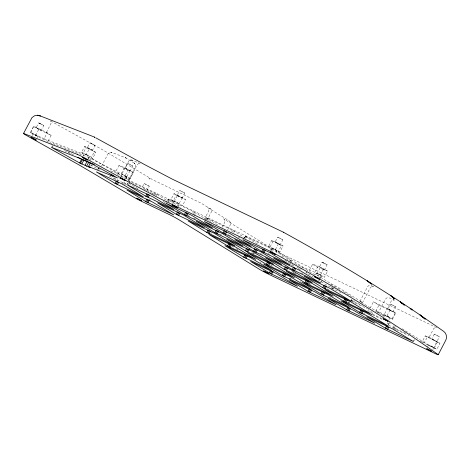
<?xml version="1.0" encoding="UTF-8"?>
<svg xmlns="http://www.w3.org/2000/svg" width="470" height="470" viewBox="0 0 470 470"><rect width="100%" height="100%" fill="white"/><g stroke="black" fill="none" stroke-linecap="round" stroke-linejoin="round"><path stroke-width="0.35" stroke-dasharray="2.35 1.76" d="M132.346 160.628L132.558 160.905L132.364 160.552M132.775 165.998L127.67 163.319L125.138 168.184L127.535 169.605L130.249 170.851L132.775 165.998L127.681 163.36M282.787 239.806L277.688 237.127L275.15 241.991L278.334 243.818L280.267 244.659L282.787 239.806L277.694 237.168L278.14 237.473M43.78 125.455L38.681 122.776L36.143 127.646L38.54 129.062L41.254 130.313L43.78 125.455L38.687 122.817M95.034 145.436L89.935 142.763L87.397 147.627L89.794 149.049L92.514 150.294L95.034 145.436L89.929 142.763M146.728 191.067L149.254 186.185L147.01 184.869L144.149 183.529L141.611 188.4M184.81 193.064L179.716 190.391L177.172 195.256L179.963 196.877L182.29 197.923L184.81 193.064L179.734 190.444M327.102 264.774L322.009 262.096L319.471 266.96L321.868 268.382L324.582 269.627L327.102 264.774L322.015 262.131M395.628 306.775L390.529 304.102L387.991 308.966L390.388 310.388L393.108 311.634L395.628 306.775L390.535 304.137M434.286 334.094L431.748 338.958L434.145 340.38L436.865 341.625L439.397 336.749L434.286 334.094L439.385 336.737M30.55 132.299L33.711 126.219L47.235 132.722L44.074 138.803L30.55 132.299L30.597 132.693L35.579 135.454L51.782 143.52M30.597 132.693L33.711 126.219M32.025 135.548L32.976 133.727L38.094 136.394L32.976 133.727M35.579 135.454L38.746 129.373L51.113 135.325L47.946 141.405M46.401 132.481L51.054 123.398L51.095 122.177L50.355 120.819M51.583 147.351L52.534 145.524M52.011 147.727L52.963 145.906M84.788 146.129L85.987 147.815L82.82 153.896L81.621 152.209L84.788 146.129L94.681 151.211L95.674 152.615L92.508 158.696C104.569 166.38 117.853 171.562 130.237 178.535L133.404 172.455L124.421 167.526L118.969 165.446L115.808 171.526M82.967 156.14L84.23 153.708L89.347 156.375L84.23 153.708M81.621 152.209L86.362 154.46L89.529 148.379M88.483 158.795L89.118 157.579L91.303 158.643L118.939 173.865L118.311 175.081M89.788 159.518L90.422 158.302M92.508 158.696L91.515 157.291L94.681 151.211M90.358 160.47L91.303 158.643M90.71 166.268L91.656 164.441M97.701 169.476L98.33 168.26L99.552 168.842M97.842 169.394L98.477 168.178M101.526 166.28L108.135 153.59L110.056 152.157L111.343 152.215L125.461 157.72L134.702 163.395M117.43 174.74L118.064 173.524L118.939 173.865M118.74 175.463L119.374 174.247L118.064 173.524M121.254 173.606L124.421 167.526M121.848 176.743L120.796 176.068L128.927 160.775L131.312 160.035L139.496 163.184M120.796 176.068L121.971 174.264L127.088 176.932L121.971 174.264M121.049 176.133L128.968 179.217A6.862 0.347 27.5 0 0 126.224 177.266L124.691 176.42L127.858 170.34L133.404 172.455M122.253 184.052L123.833 181.015M126.959 176.532L130.119 170.451M123.639 184.105L124.908 181.673M124.544 185.292L126.442 181.643M127.887 181.449L135.483 166.856L135.748 165.058L135.207 163.889M129.602 179.376L137.199 164.782L138.521 163.542L139.719 163.307M127.405 184.111L128.04 182.895M127.546 184.029L128.181 182.812M128.304 185.297L129.256 183.47M154.172 194.427L154.806 193.211L128.986 181.067L130.854 182.219M155.247 195.091L155.881 193.875L154.806 193.211M156.463 195.673L157.097 194.457L155.881 193.875M166.21 202.435L167.796 199.398L193.47 211.623L208.827 220.912M168.237 201.278L168.865 200.061L167.796 199.398M174.012 193.646L177.337 195.696L174.17 201.777L170.845 199.732L174.012 193.646L185.597 199.627L182.43 205.707L268.441 246.668L270.097 246.873L279.885 252.055L283.052 245.975L273.264 240.793L271.607 240.587L268.441 246.668M170.845 199.732L173.395 200.719L176.555 194.639M172.743 203.768C172.208 198.839 182.325 203.886 177.854 206.442M182.43 205.707L179.105 203.663L182.272 197.582M192.835 212.839L193.47 211.623M193.593 214.109L194.545 212.287M194.175 215.906L195.761 212.863M204.344 219.349L208.639 211.101L208.715 208.721L208.903 209.303M204.873 220.847L206.453 217.81L232.133 230.036L246.245 238.554M206.9 219.684L207.529 218.468L206.453 217.81M206.994 220.448L211.518 211.618L211.559 210.401L210.977 209.197M210.807 233.807L211.441 232.591M222.01 227.38C222.768 224.948 226.663 221.57 224.025 219.008L223.761 218.861L273.375 249.423L281.647 253.953L436.56 327.59L435.343 327.549L433.781 328.46L429.004 337.484M227.592 229.736C229.636 227.245 232.527 221.905 228.079 220.189L207.746 207.658L208.733 208.768M231.499 231.252L232.133 230.036M232.574 231.91L233.202 230.694M233.79 232.491L234.424 231.275M243.395 239.342L244.976 236.298L246.192 236.88L245.557 238.096M243.536 239.259L245.117 236.216L270.791 248.448L291.752 261.179L290.807 263.006M270.097 246.873L273.264 240.793M270.162 249.664L270.791 248.448M270.72 250.504L271.983 248.072L274.509 249.229L277.1 250.739L275.825 253.177M270.92 250.933L271.866 249.106M271.501 252.725L273.088 249.688M275.449 249.523L278.616 243.442M309.401 270.379L312.568 264.299L318.102 265.997L327.59 271.102L324.429 277.183C316.827 272.277 307.968 270.274 300.307 265.456L278.199 251.844L281.365 245.763L283.052 245.975M289.855 264.827L290.489 263.611M289.314 279.867L290.26 278.046M299.408 270.203L300.353 268.382M301.429 269.04L302.38 267.219L294.061 263.106M314.935 272.077L318.102 265.997M315.352 274.868L316.304 273.041L321.421 275.708L316.304 273.041M360.108 301.435L362.593 302.498L338.753 287.775L331.344 283.88L316.516 274.762L319.682 268.681L327.59 271.102M320.511 274.885L323.677 268.805M320.863 281.806L321.498 280.59M320.364 282.94L321.315 281.113M331.309 288.368L331.943 287.152M332.525 288.944L333.16 287.728M351.196 300.442L351.83 299.226M350.761 301.822L352.03 299.39M352.471 301.264L353.105 300.048M353.687 301.846L354.321 300.63M359.944 301.405L367.54 286.806C368.762 284.444 371.541 285.56 373.286 286.553L371.506 286.665L370.19 287.904L362.593 302.498M367.728 311.205L368.674 309.377M392.497 319.201L387.01 315.828L370.284 307.862L373.45 301.781L395.305 312.568L395.658 313.12L392.497 319.201L375.771 311.24L378.938 305.159L373.45 301.781M368.169 313.079L369.749 310.041M369.385 313.66L370.648 311.228M371.141 312.762L371.776 311.545M371.723 314.553L372.675 312.732M377.856 313.654L385.453 299.061C387.668 295.759 391.522 299.184 394.13 300.06L392.938 299.989L391.375 300.906L383.438 316.005L382.574 315.652M383.878 316.874L384.824 315.047L389.941 317.714L384.824 315.047M387.01 315.828L390.176 309.748M387.151 323.965L387.785 322.749M388.232 324.629L389.184 322.808M388.055 325.152L389.319 322.72M392.139 318.648L395.305 312.568M393.09 327.619L394.353 325.187M394.166 328.277L395.429 325.845M394.747 330.075L396.328 327.038M413.594 341.044L414.229 339.828M413.735 340.962L414.364 339.745M420.104 341.009L422.089 341.954L425.25 335.874L426.308 336.373A6.862 0.347 27.5 0 0 428.011 336.714L427.6 336.467L424.439 342.548L436.853 349.369L440.014 343.288L427.6 336.467M427.635 346.866C427.342 343.106 436.113 347.459 432.747 349.539M422.089 341.954L433.599 347.988L436.765 341.907L440.014 343.288M434.392 347.765L437.558 341.684M37.453 137.61L38.094 136.394M88.072 158.813L89.347 156.375M125.813 179.37L127.088 176.932M320.146 278.146L321.421 275.708M388.984 319.541L389.941 317.714M179.076 204.009L174.012 201.336M433.698 347.706L428.587 345.039M131.283 160.035L130.437 160.023L131.582 160.1L131.024 160.023M149.213 186.208L144.143 183.529M278.199 251.844L279.885 252.055M139.514 163.302L140.107 163.39M36.143 127.646L41.254 130.313M87.397 147.627L92.514 150.294M125.138 168.184L130.249 170.851M177.172 195.256L182.29 197.923M275.15 241.991L280.267 244.659M319.471 266.96L324.582 269.627M387.991 308.966L393.108 311.634M431.771 339.005L436.865 341.625M277.053 250.745L271.983 248.072M316.516 274.762L324.429 277.183M111.842 152.415L111.278 152.215L111.842 152.427M143.591 188.723L146.006 189.892A6.862 0.347 27.5 0 0 149.055 191.631M152.151 193.499L154.119 194.228A6.862 0.347 27.5 0 1 151.634 192.988M148.984 199.58L150.952 200.308M124.691 176.42L130.237 178.535M47.235 132.722L47.041 132.646A6.862 0.347 27.5 0 0 49.785 134.59L51.113 135.325M85.987 147.815L86.603 148.056A6.862 0.347 27.5 0 1 94.77 152.116L95.674 152.615M44.074 138.803L82.82 153.896M89.118 157.579L53.48 143.703L55.812 145.124M110.72 170.874L119.374 174.247M433.599 347.988L436.853 349.369M177.337 195.696L185.597 199.627M271.607 240.587L272.488 241.004A6.862 0.347 27.5 0 1 280.931 245.499L281.365 245.763M174.17 201.777L123.498 177.625M168.865 200.061L167.649 199.48L180.721 207.523M207.529 218.468L206.312 217.892L218.139 225.171M118.223 177.584L119.539 178.212M291.752 261.179L287.005 259.07M281.742 256.561L283.058 257.19M290.113 261.226L293.403 262.795M302.38 267.219L316.31 275.626M126.542 184.446L119.298 180.997L113.893 177.836M378.938 305.159L395.658 313.12M187.706 215.366L191.002 216.934M193.634 218.186L195.608 219.126M228.344 234.718L230.318 235.658M267.665 253.442L270.955 255.004M297.111 267.459L301.064 269.345M291.177 265.315L293.151 266.255M330.498 284.039L340.333 289.737M307.215 273.099L305.999 272.518L313.466 277.118M219.537 234.101L221.511 235.041M260.174 253.453L263.464 255.022M300.812 272.806L302.786 273.746M334.205 288.709L326.967 285.261L318.443 280.185M331.597 288.139L342.789 293.468M251.573 252.936L254.863 254.505M293.527 272.917L295.501 273.857M326.926 288.821L328.9 289.761M350.444 300.019L362.294 305.664M351.56 301.229L367.358 308.749M308.226 283.492L310.2 284.432M347.547 302.222L350.837 303.785M372.381 314.048L381.599 318.437M372.628 314.841L381.846 319.23M389.089 322.679L390.406 323.307M289.397 278.111L291.353 279.039M329.294 297.111L330.61 297.733M363.351 313.326L365.325 314.265M405.399 333.348L388.426 325.117M392.99 328.095L408.859 335.656M114.991 179.282L108.588 175.563M115.156 179.358L115.884 179.716M173.395 200.719L179.105 203.663M116.677 180.11L118.299 180.962M425.25 335.874L436.765 341.907M122.365 177.025L122.923 177.325M118.969 165.446L127.858 170.34M86.362 154.46L91.515 157.291M67.745 151.698L74.019 155.153M64.572 150.564L70.964 154.084M90.786 164.999L93.982 166.762A13.73 0.693 27.5 0 1 98.3 169.235M33.764 126.606L38.746 129.373M312.568 264.299L319.682 268.681M370.284 307.862L360.167 301.623M375.771 311.24L383.438 316.005M343.441 291.653L351.531 296.635M318.695 277.089L321.668 278.921M401.985 328.724L424.439 342.548M284.82 260.157L294.155 265.903M245.117 236.216L246.192 236.88M244.976 236.298L259.287 245.111M347.865 301.787L350.973 303.702M238.067 236.768L242.426 239.447M291.941 271.401L295.677 273.704M209.45 221.294L211.941 222.827M308.579 282.993L311.692 284.908M299.925 281.583L301.793 282.734M252.66 252.607L256.391 254.91M157.097 194.457L169.547 202.118M270.538 264.963L273.652 266.878M163.237 201.477L165.099 202.629M259.975 262.377L261.208 263.141M231.716 245.975L233.584 247.126M236.075 248.659L237.949 249.811M128.933 183.177L138.891 189.31M98.33 168.26L101.444 170.175M211.059 209.285L201.195 203.204L152.421 179.575L103.212 150.124L50.466 120.925L50.925 121.225M134.808 163.46L134.308 163.131C135.713 164.106 133.662 162.626 134.485 163.349L135.254 163.942M210.055 208.422L210.642 208.833M277.682 237.127L278.175 237.497M230.494 222.862L230.265 222.145M224.731 219.925L224.93 220.553M151.199 192.765A6.862 0.347 27.5 0 1 150.329 192.312M111.942 152.486L111.942 152.486M125.66 157.82L125.302 157.679L126.271 158.202L125.66 157.82M373.309 286.524L372.786 286.359L373.286 286.553M394.154 300.03L393.631 299.866L394.13 300.06M149.895 179.023L148.984 178.547L149.895 179.023M324.147 263.382L322.455 262.436L324.147 263.382M40.82 124.068L39.169 123.146L40.82 124.068"/><path stroke-width="0.7" d="M268.605 273.593L263.494 270.937L268.599 273.587M23.5 133.527L31.948 117.665L34.422 115.82L37.618 115.238L39.48 115.62L93.7 136.776M94.429 164.529L90.358 162.943L88.46 166.591L117.471 177.895L87.214 161.228L51.583 147.351L79.653 162.955L81.551 159.307L90.61 163.307M79.653 162.955L80.529 163.296L82.432 159.647M80.529 163.296L81.839 164.012L83.736 160.364M81.839 164.012L85.052 165.27L86.956 161.615M85.052 165.27L86.668 166.157L88.572 162.508M110.861 175.316L111.496 174.1M112.477 176.209L113.111 174.993M115.103 183.4L96.432 171.908L122.253 184.052L143.209 196.789L115.103 183.4L116.366 180.968M116.319 183.982L117.588 181.549M117.4 184.645L118.663 182.213M145.759 196.213L127.088 184.716L152.909 196.859L173.865 209.596L145.759 196.213L147.022 193.775M146.975 196.789L148.244 194.357M145.612 201.513L126.947 190.021L152.762 202.165L173.724 214.896L145.612 201.513L146.881 199.08M148.056 197.453L149.319 195.021M146.834 202.094L148.097 199.662M147.909 202.758L149.178 200.326M176.268 214.32L157.603 202.829L183.417 214.972L204.38 227.703L176.268 214.32L177.537 211.888M177.49 214.902L178.753 212.469M178.565 215.566L179.834 213.133M184.422 214.62L165.751 203.128L191.566 215.272L212.528 228.009L184.422 214.62L185.685 212.187M185.638 215.201L186.907 212.769M186.719 215.865L187.982 213.433M206.782 232.433L188.112 220.935L213.932 233.079L234.888 245.816L206.782 232.433L208.046 230M207.999 233.008L209.268 230.576M209.079 233.672L210.343 231.24M214.931 232.732L196.26 221.235L222.081 233.384L243.043 246.116L214.931 232.732L216.2 230.3M216.147 233.308L217.416 230.876M217.228 233.978L218.497 231.546M223.086 233.032L204.415 221.54L230.23 233.684L251.192 246.415L223.086 233.032L224.349 230.6M224.302 233.613L225.565 231.181M225.383 234.277L226.646 231.845M227.627 245.939L208.956 234.442L234.777 246.586L255.739 259.322L227.627 245.939L228.896 243.507M228.843 246.515L230.112 244.083M229.924 247.179L231.193 244.747M245.446 250.839L226.775 239.347L252.59 251.491L273.552 264.228L245.446 250.839L246.709 248.407M243.642 257.143L224.971 245.651L250.786 257.795L271.748 270.526L243.642 257.143L244.905 254.711M246.662 251.421L247.925 248.988M247.743 252.084L249.323 249.047M244.858 257.725L246.127 255.292M245.939 258.388L247.202 255.956M253.594 251.145L234.924 239.647L260.744 251.791L281.706 264.528L253.594 251.145L254.863 248.712M254.811 251.72L256.079 249.288M255.892 252.384L257.161 249.952M261.743 251.444L243.078 239.947L268.893 252.096L289.855 264.827L261.743 251.444L263.012 249.012M262.965 252.02L264.228 249.588M264.04 252.69L265.309 250.257M266.29 264.346L247.62 252.854L273.44 264.998L294.402 277.735L266.29 264.346L267.559 261.913M267.506 264.927L268.775 262.495M268.587 265.591L269.851 263.159M269.322 272.953L250.651 261.455L276.466 273.605L297.428 286.336L269.322 272.953L270.585 270.52M270.538 273.528L271.801 271.096M271.619 274.198L273.199 271.155M284.109 269.251L265.438 257.76L291.253 269.903L312.215 282.635L284.109 269.251L285.372 266.819M282.305 275.555L263.635 264.058L289.45 276.207L310.412 288.938L282.305 275.555L283.569 273.123M285.325 269.833L286.588 267.401M286.4 270.497L287.987 267.454M283.522 276.131L284.785 273.699M284.603 276.801L285.866 274.368M292.258 269.551L273.587 258.059L299.408 270.203L320.364 282.94L292.258 269.551L293.521 267.119M293.474 270.132L294.743 267.7M294.555 270.796L295.818 268.364M304.954 282.758L286.283 271.266L312.098 283.41L333.06 296.147L304.954 282.758L306.217 280.326M306.17 283.339L307.439 280.907M307.251 284.003L308.514 281.571M307.985 291.365L289.314 279.867L315.129 292.011L336.091 304.748L307.985 291.365L309.248 288.933M309.201 291.941L310.464 289.508M310.276 292.604L311.863 289.567M322.767 287.663L304.102 276.172L329.916 288.316L350.879 301.047L322.767 287.663L324.036 285.231M320.963 293.967L302.298 282.47L328.113 294.614L349.075 307.351L320.963 293.967L322.232 291.535M323.989 288.245L325.252 285.807M325.064 288.909L326.333 286.477M322.185 294.543L323.448 292.111M323.26 295.207L324.529 292.775M343.617 301.17L324.946 289.679L350.761 301.822L371.723 314.553L343.617 301.17L344.88 298.738M344.833 301.752L346.096 299.32M345.914 302.416L347.495 299.372M346.643 309.771L327.978 298.28L353.793 310.423L374.755 323.16L346.643 309.771L347.912 307.339M347.865 310.353L349.128 307.921M348.94 311.017L350.209 308.584M359.626 312.374L340.962 300.882L366.776 313.026L387.738 325.763L359.626 312.374L360.895 309.941M360.843 312.955L362.112 310.523M361.923 313.619L363.193 311.187M385.306 328.183L366.635 316.692L392.456 328.836L413.418 341.567L385.306 328.183L386.575 325.751M386.522 328.765L387.791 326.333M387.603 329.429L388.872 326.997M438.21 354.738L445.807 340.151C447.246 337.272 446.441 333.477 443.862 331.514C426.349 319.148 408.63 307.069 390.57 295.512C355.878 273.264 320.235 252.531 284.15 232.632M86.668 166.157L90.076 167.484L88.46 166.591M282.64 231.845L172.513 179.252L145.06 164.823L95.663 137.781M77.785 157.227L81.551 159.307M125.179 180.568L120.085 177.954L125.173 180.562M275.197 254.376L270.097 251.761L275.191 254.399M36.19 140.025L31.091 137.41L36.178 140.019M87.444 160.012L82.344 157.397L87.438 160M141.658 200.778L136.559 198.164L141.652 200.772M177.219 207.64L172.108 204.985L177.214 207.628M319.512 279.345L314.418 276.73L319.506 279.339M388.038 321.351L382.938 318.731L388.032 321.339M431.795 351.343L426.684 348.687L431.789 351.337M39.139 115.597L37.53 115.25L40.355 116.014L39.139 115.597M77.397 154.413L24.281 133.715A8.272 0.417 27.5 0 0 23.864 133.856L24.728 134.42A8.272 0.417 27.5 0 0 27.566 136.053L79.236 165.023L133.357 196.942A8.231 0.417 27.5 0 0 142.804 201.924L168.442 214.132A8.243 0.417 27.5 0 1 178.571 219.519L259.422 269.292A8.243 0.417 27.5 0 0 269.551 274.68L434.938 353.44A8.243 0.417 27.5 0 0 437.834 354.398C386.164 317.503 331.556 284.926 275.984 254.299A8.254 0.417 27.5 0 0 268.511 250.445L160.252 198.769L133.151 184.469L87.191 159.283A8.243 0.417 27.5 0 0 77.397 154.413M94.27 137.046L94.758 137.293L94.27 137.046M283.204 232.127L283.733 232.403L283.204 232.127M368.075 281.389L367.094 280.76L371.506 284.144L368.075 281.389M420.961 315.652L420.098 315.023L422.166 316.739L420.961 315.652M410.815 308.843L410.116 308.296L412.155 309.994L410.815 308.843M400.975 302.351L400.281 301.805L402.285 303.473L400.975 302.351M424.216 318.343L420.098 315.023L425.227 319.159L424.216 318.343M393.901 298.268L390.57 295.512L394.577 298.832L393.901 298.268M403.671 304.607L400.281 301.805L404.359 305.189L403.671 304.607"/></g></svg>
